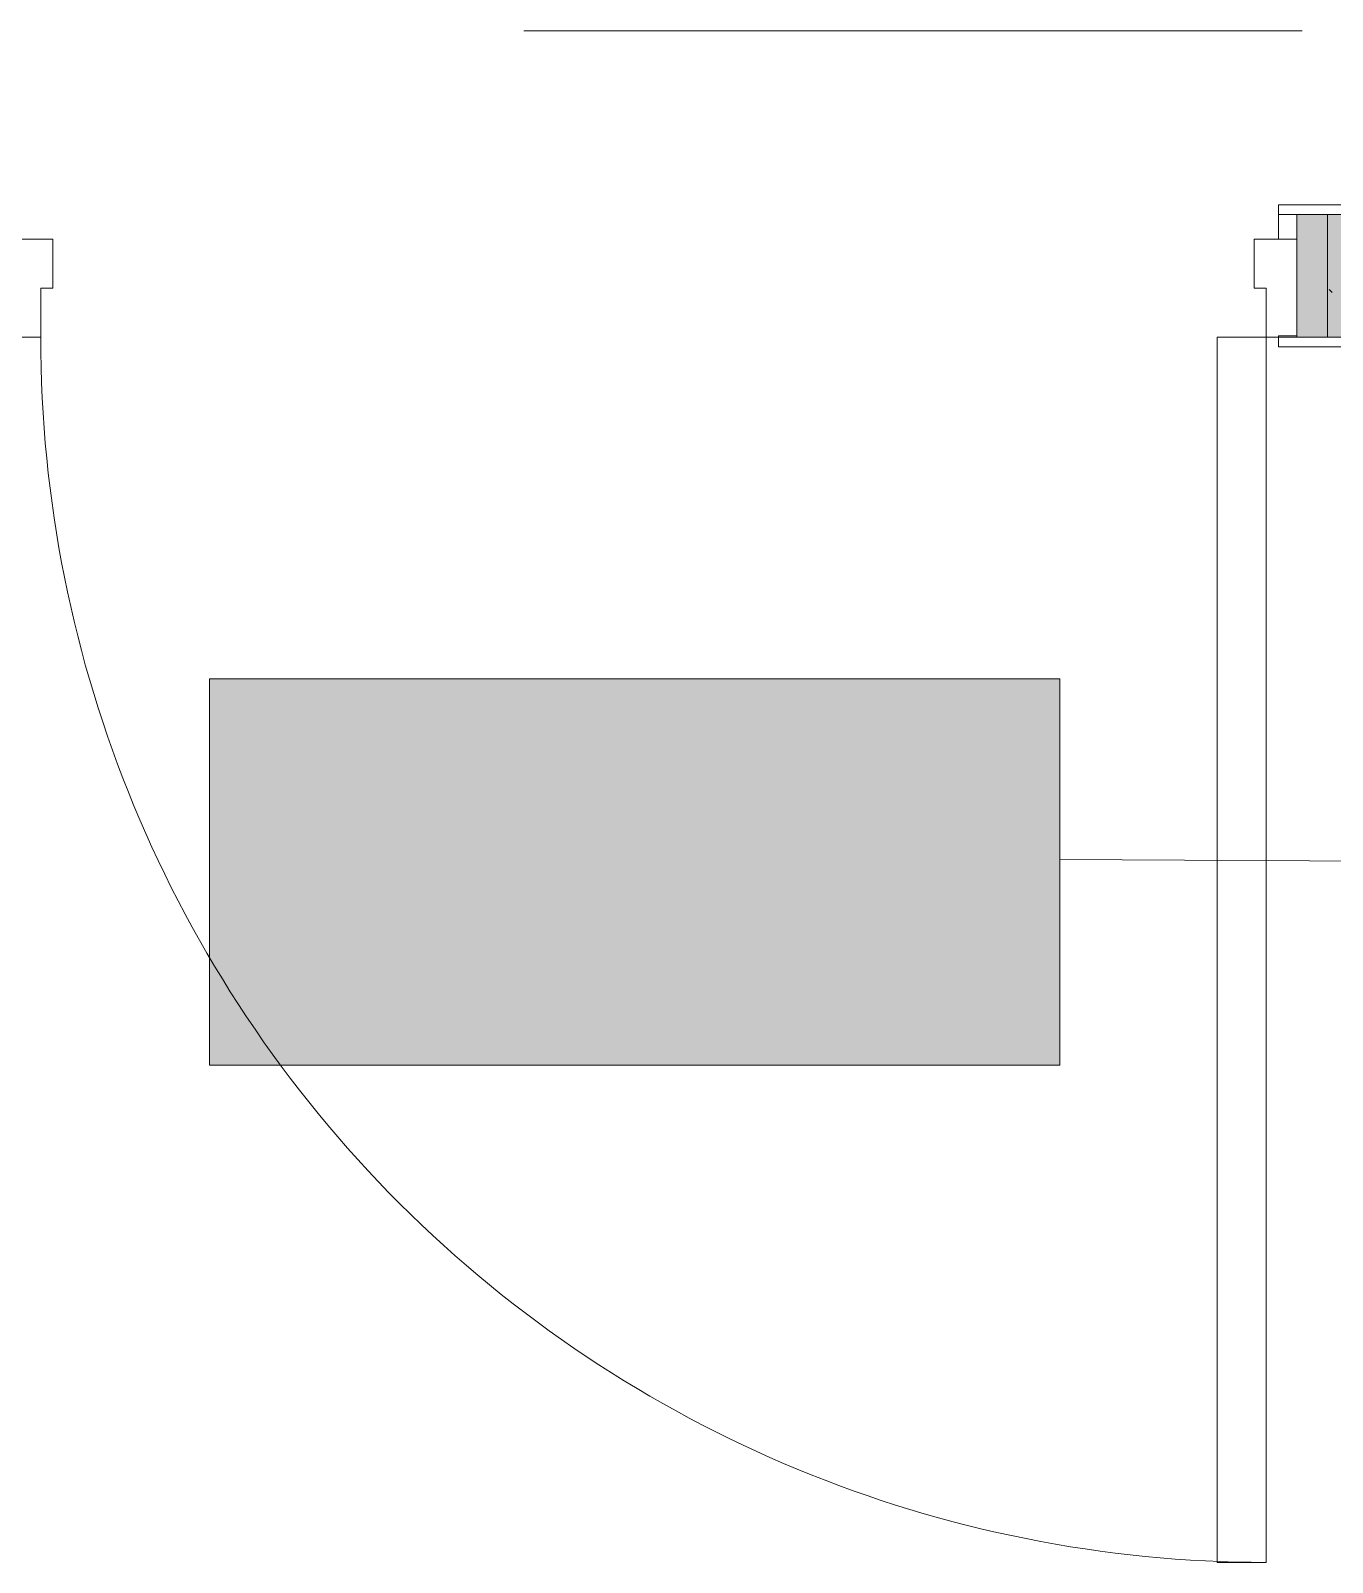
# Model space of a CAD drawing. Header units: millimetres. Extents: x -3817 to 677485, y -22715 to 103890.
# Drawn here: x 69370 to 70432, y 21961 to 23211 of the extents above; entities that cross this region are included whole.
import ezdxf

# ---------------------------------------------------------------- set-up
doc = ezdxf.new("R2010")
doc.units = ezdxf.units.MM
doc.layers.add('PDF _Геометрия', color=7, linetype='Continuous', true_color=0x1d1d1d)
doc.layers.add('PDF _Сплошная заливка', color=7, linetype='Continuous', true_color=0xffffff)

msp = doc.modelspace()

# ---------------------------------------------------------------- hatches: boundary and pattern name
at = {"layer": 'PDF _Сплошная заливка', "transparency": 33554559}
h = msp.add_hatch(color=256, dxfattribs=at)
h.paths.add_polyline_path([(74963.1, 22961.3), (74963.1, 23061.3), (71053.3, 23061.3), (71053.3, 22961.3), (74933.1, 22961.3)], flags=0)
h.paths.add_polyline_path([(78653.1, 22961.3), (78823.1, 22961.3), (78823.1, 23061.3), (78623.1, 23061.3), (78623.1, 22961.3)], flags=0)
h.paths.add_polyline_path([(76962.8, 22961.3), (77523.1, 22961.3), (77523.1, 23061.3), (76413.1, 23061.3), (76413.1, 22961.3), (76663.1, 22961.3)], flags=0)
h.paths.add_polyline_path([(68678.3, 22961.3), (69328.3, 22961.3), (69328.3, 23061.3), (68513.3, 23061.3), (68513.3, 22961.3), (68543.3, 22961.3)], flags=0)
h.paths.add_polyline_path([(70453.3, 22961.3), (70553.3, 22961.3), (70553.3, 23061.3), (70428.3, 23061.3), (70428.3, 22961.3), (70432.2, 22961.3)], flags=0)

# ---------------------------------------------------------------- linework, layer by layer
at = {"layer": 'PDF _Геометрия', "color": 253, "lineweight": 9, "true_color": 0xaaaaaa}
msp.add_lwpolyline([(69772.6, 23211.3), (70407.6, 23211.3)], dxfattribs=at)
at = {"layer": 'PDF _Геометрия', "color": 253, "lineweight": 13, "true_color": 0xaaaaaa}
for points in [[(70388.3, 23069.3), (70388.3, 23061.3), (70458.3, 23061.3), (70458.3, 23069.3)], [(70388.3, 23061.3), (70388.3, 23041.3), (70403.3, 23041.3), (70403.3, 23061.3)], [(70403.3, 23061.3), (70403.3, 22961.3), (70428.3, 22961.3), (70428.3, 23061.3)], [(69378.3, 22961.3), (69378.3, 23001.3), (69388.3, 23001.3), (69388.3, 23041.3), (69353.3, 23041.3), (69353.3, 22961.3)], [(70378.3, 22961.3), (70403.3, 22961.3), (70403.3, 23041.3), (70368.3, 23041.3), (70368.3, 23001.3), (70378.3, 23001.3)], [(70378.3, 21961.3), (70378.3, 22961.3), (70338.3, 22961.3), (70338.3, 21961.3)], [(70388.3, 22962.3), (70388.3, 22961.3), (70403.3, 22961.3), (70403.3, 22962.3)], [(70388.3, 22961.3), (70388.3, 22953.4), (70458.3, 22953.4), (70458.3, 22961.3)]]:
    msp.add_lwpolyline(points, close=True, dxfattribs=at)
at = {"layer": 'PDF _Геометрия', "color": 9, "lineweight": 9, "true_color": 0xc0c0c0}
msp.add_lwpolyline([(70428.3, 23061.3), (70428.3, 22961.3)], dxfattribs=at)
at = {"layer": 'PDF _Геометрия', "color": 252, "lineweight": 9, "true_color": 0x878787}
msp.add_lwpolyline([(70432.2, 22997.7), (70429.7, 23000.2)], dxfattribs=at)
at = {"layer": 'PDF _Геометрия', "color": 7, "lineweight": 9}
msp.add_lwpolyline([(70209.9, 22682.4), (69516, 22682.4), (69516, 22367.1), (70209.9, 22367.1)], close=True, dxfattribs=at)
msp.add_lwpolyline([(70209.9, 22682.4), (69516, 22682.4), (69516, 22367.1), (70209.9, 22367.1)], close=True, dxfattribs=at)
msp.add_lwpolyline([(70515.3, 22533.3), (70209.9, 22534.9)], dxfattribs=at)
at = {"layer": 'PDF _Геометрия', "color": 253, "lineweight": 9, "true_color": 0xaaaaaa}
msp.add_arc((70378.3, 22961.3), 1000, 179.9999, 270.0001, dxfattribs=at)
at = {"layer": 'PDF _Сплошная заливка', "lineweight": 35, "transparency": 33554559}
msp.add_solid([(70403.3, 22961.3), (70428.3, 22961.3), (70403.3, 23061.3), (70428.3, 23061.3)], dxfattribs=at)
at = {"layer": 'PDF _Сплошная заливка', "lineweight": 9, "transparency": 33554559}
msp.add_solid([(70209.9, 22682.4), (69516, 22682.4), (70209.9, 22367.1), (69516, 22367.1)], dxfattribs=at)

doc.saveas('drawing.dxf')
